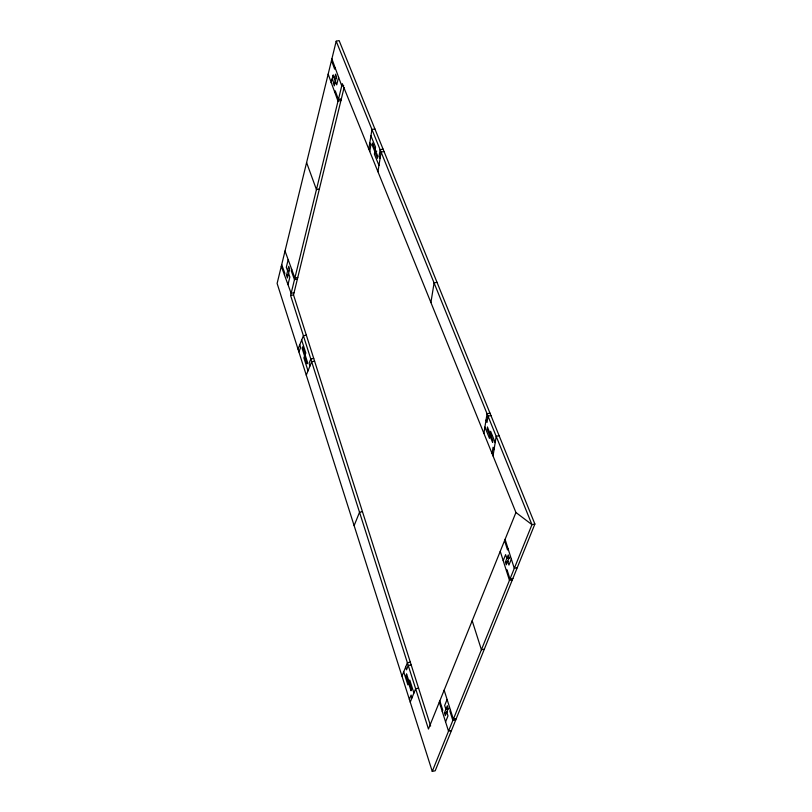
<?xml version="1.0" encoding="UTF-8"?>
<svg xmlns="http://www.w3.org/2000/svg" width="812" height="812" viewBox="0 0 812 812"><rect width="100%" height="100%" fill="white"/><g stroke="black" fill="none" stroke-linecap="round" stroke-linejoin="round"><path stroke-width="1.22" d="M368.79 149.134L371.957 129.524L374.89 128.925M369.764 151.54L370.779 145.257L369.805 142.861M372.089 144.861L372.383 142.993L377.813 156.381L377.509 158.249L372.089 144.861L374.038 144.455M375.103 149.692L375.52 147.094L370.942 135.807M377.935 171.718L381.102 152.108L384.025 151.499M430.908 302.531L434.085 282.921L437.008 282.322M483.891 433.344L487.058 413.734L489.981 413.135M490.194 433.902L490.61 431.304L495.188 442.601M492.062 453.532L493.077 447.25L494.051 449.645M493.026 455.928L496.203 436.318L499.126 435.719M336.198 41.199L277.115 283.429L432.268 771.4L435.191 770.801L534.885 524.034L339.122 40.6L336.198 41.199L531.962 524.643L432.268 771.4M284.454 274.933L284.85 273.309L281.693 264.651M288.179 259.657L286.311 267.29L287.621 270.863L289.569 270.457M333.184 75.14L331.316 82.773L333.184 75.14L334.483 78.713L336.432 78.307M335.041 67.508L334.645 69.121L331.499 60.474M286.514 275.39L288.717 266.336L289.661 268.904L287.448 277.958L286.514 275.39L288.463 274.984M333.377 83.24L335.589 74.186L336.523 76.754L334.311 85.808L333.377 83.24L335.326 82.834M287.996 284.636L289.854 277.004L288.554 273.431M291.711 269.371L291.315 270.985L294.472 279.643L297.395 279.034M334.859 92.477L335.255 90.863L338.411 99.511L341.334 98.912M338.584 77.211L336.716 84.844L335.417 81.281M515.935 512.494L428.452 729.024L290.605 295.497L342.278 83.656L515.935 512.494L531.962 524.643L534.885 524.034M430.624 726.05L293.528 294.888L344.105 87.534M298.004 349.14L303.414 335.762L306.337 335.163M298.887 351.9L300.613 347.617L299.74 344.856M304.581 356.082L303.871 357.848L308.002 370.84M305.099 354.814L305.809 353.037L301.678 340.055M306.266 375.124L311.676 361.746L314.599 361.147M354.123 525.638L359.533 512.26L362.457 511.651M401.981 676.142L407.391 662.765L410.314 662.166M408.558 683.085L407.847 684.851L403.716 671.859M409.075 681.806L409.786 680.04L413.917 693.032M409.37 699.365L411.095 695.082L411.978 697.843M410.243 702.126L415.653 688.749L418.576 688.14M442.256 711.454L442.773 710.175L439.82 700.888M447.097 699.467L444.671 705.455L445.889 709.292L448.823 708.683M503.196 560.625L505.612 554.637L506.83 558.463L509.753 557.864M508.038 548.638L507.52 549.917L504.567 540.619M444.458 712.845L447.331 705.74L448.204 708.5L445.331 715.605L444.458 712.845L447.382 712.246M505.399 562.016L508.271 554.911L509.144 557.671L506.272 564.776L505.399 562.016L508.322 561.417M445.565 721.868L447.991 715.879L446.773 712.053M450.406 709.891L449.899 711.16L452.852 720.447L455.776 719.848M506.505 571.049L507.023 569.78L509.977 579.068L512.9 578.459M511.347 559.062L508.931 565.061L507.713 561.224M343.689 85.463L341.74 85.869L331.885 58.85M340.938 100.526L338.015 101.135L328.17 74.125M383.061 149.103L380.138 149.712L379.123 155.995L380.087 158.391M376.748 151.154L374.799 151.56L374.383 154.148L378.95 165.435M319.37 188.973L316.436 189.572L306.591 162.562M297.791 277.42L294.868 278.019L285.022 251.009M294.066 292.685L291.143 293.284L281.297 266.275M290.605 295.497L293.528 294.888M313.716 358.386L310.793 358.985L309.067 363.279L309.94 366.029M490.955 415.531L488.022 416.13L487.007 422.413L486.043 420.017M491.839 435.364L489.89 435.77L489.474 438.358L484.896 427.061M517.224 567.75L514.3 568.349L505.084 539.351M512.382 579.738L509.459 580.336L500.243 551.338M484.338 649.153L481.414 649.762L472.188 620.754M411.187 664.916L408.263 665.525L406.528 669.809L405.655 667.048M456.293 718.579L453.36 719.178L444.144 690.18M451.452 730.556L448.518 731.165L439.302 702.157M487.484 427.203L487.18 429.071L492.61 442.459L492.904 440.591L487.484 427.203M302.653 347.11L302.135 348.378L307.037 363.786L307.545 362.517L302.653 347.11M406.619 674.102L406.112 675.381L411.004 690.789L411.522 689.51L406.619 674.102"/></g></svg>
